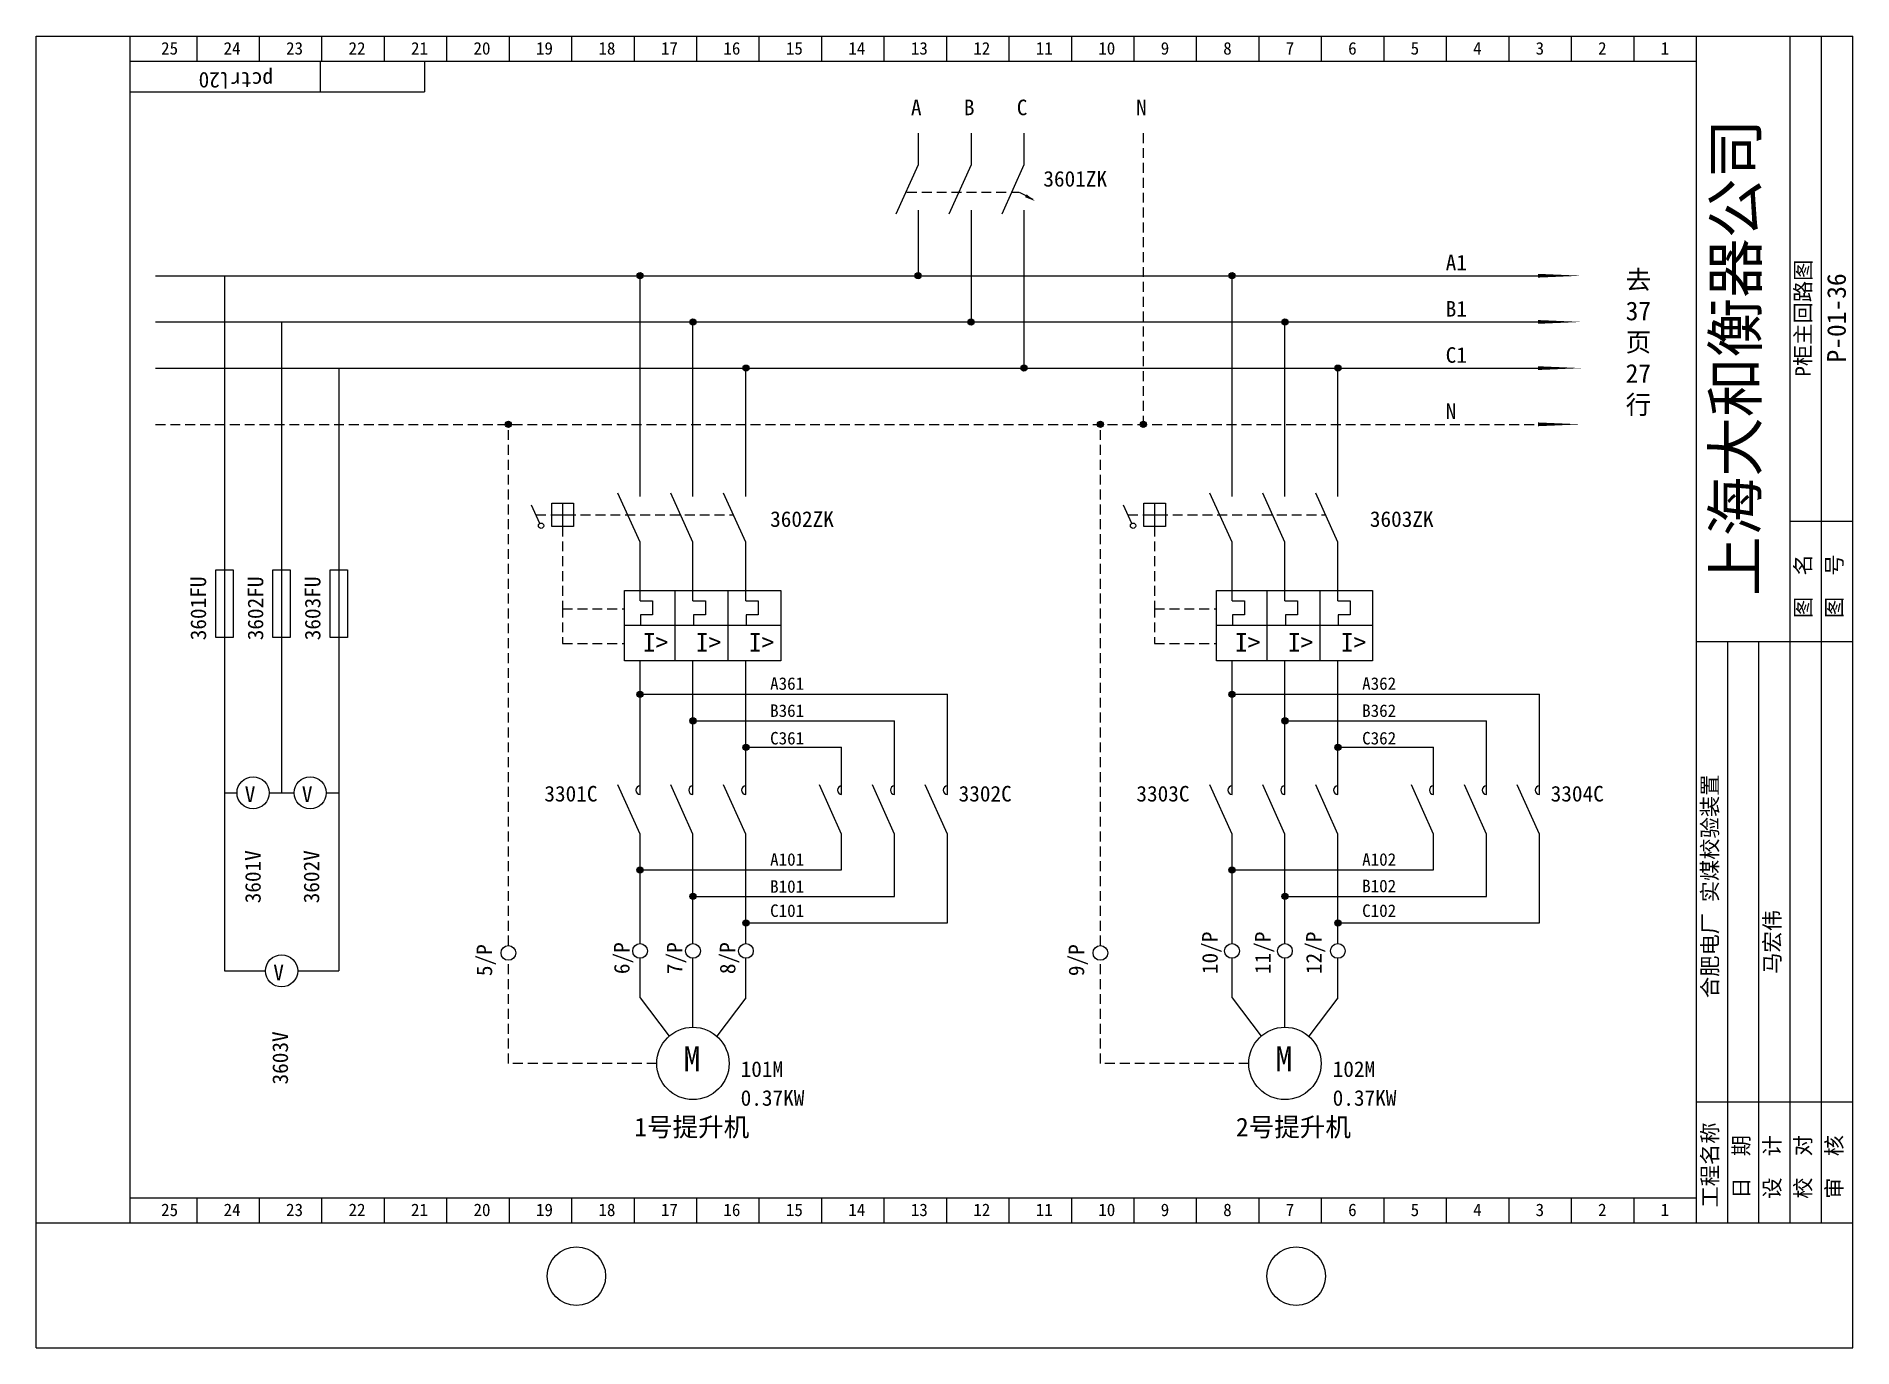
# Model space of a CAD drawing. Extents: x 372 to 663, y -20 to 190.
import ezdxf

# ---------------------------------------------------------------- set-up
doc = ezdxf.new("R2010")
doc.units = 0
doc.header["$LTSCALE"] = 0.5
doc.linetypes.add('DASHED2', pattern=[9.525, 6.35, -3.175])
doc.layers.get('0').update_dxf_attribs({"linetype": 'CONTINUOUS'})

msp = doc.modelspace()

# ---------------------------------------------------------------- hatches: boundary and pattern name
at = {"ltscale": 0.5}
for points in [[(469.25, 151.22, 1), (468.26, 151.22, 1)], [(513.76, 151.22, 1), (512.77, 151.22, 1)], [(564.01, 151.22, 1), (563.02, 151.22, 1)], [(477.72, 143.82, 1), (476.73, 143.82, 1)], [(522.23, 143.82, 1), (521.24, 143.82, 1)], [(572.48, 143.82, 1), (571.49, 143.82, 1)], [(486.19, 136.42, 1), (485.2, 136.42, 1)], [(530.7, 136.42, 1), (529.71, 136.42, 1)], [(580.95, 136.42, 1), (579.96, 136.42, 1)], [(448.19, 127.42, 1), (447.2, 127.42, 1)], [(542.95, 127.42, 1), (541.95, 127.42, 1)], [(549.81, 127.42, 1), (548.82, 127.42, 1)], [(469.25, 84.19, 1), (468.26, 84.19, 1)], [(564.01, 84.19, 1), (563.02, 84.19, 1)], [(477.72, 79.94, 1), (476.73, 79.94, 1)], [(572.48, 79.94, 1), (571.49, 79.94, 1)], [(486.19, 75.7, 1), (485.2, 75.7, 1)], [(580.95, 75.7, 1), (579.96, 75.7, 1)], [(469.25, 56.06, 1), (468.26, 56.06, 1)], [(564.01, 56.06, 1), (563.02, 56.06, 1)], [(477.72, 51.82, 1), (476.73, 51.82, 1)], [(572.48, 51.82, 1), (571.49, 51.82, 1)], [(486.19, 47.57, 1), (485.2, 47.57, 1)], [(580.95, 47.57, 1), (579.96, 47.57, 1)]]:
    msp.add_hatch(color=256, dxfattribs=at).paths.add_polyline_path(points)

# ---------------------------------------------------------------- linework, layer by layer
for p, q in [((372.13, -20.44), (372.13, 189.56)), ((372.13, 189.56), (662.85, 189.56)), ((387.13, -0.44), (387.13, 189.56)), ((387.13, 189.56), (637.85, 189.56)), ((397.85, 185.56), (397.85, 189.56)), ((407.85, 185.56), (407.85, 189.56)), ((417.85, 185.56), (417.85, 189.56)), ((427.85, 185.56), (427.85, 189.56)), ((437.85, 185.56), (437.85, 189.56)), ((447.85, 185.56), (447.85, 189.56)), ((457.85, 185.56), (457.85, 189.56)), ((467.85, 185.56), (467.85, 189.56)), ((477.85, 185.56), (477.85, 189.56)), ((487.85, 185.56), (487.85, 189.56)), ((497.85, 185.56), (497.85, 189.56)), ((507.85, 185.56), (507.85, 189.56)), ((517.85, 185.56), (517.85, 189.56)), ((527.85, 185.56), (527.85, 189.56)), ((537.85, 185.56), (537.85, 189.56)), ((547.85, 185.56), (547.85, 189.56)), ((557.85, 185.56), (557.85, 189.56)), ((567.85, 185.56), (567.85, 189.56)), ((577.85, 185.56), (577.85, 189.56)), ((587.85, 185.56), (587.85, 189.56)), ((597.85, 185.56), (597.85, 189.56)), ((607.85, 185.56), (607.85, 189.56)), ((617.85, 185.56), (617.85, 189.56)), ((627.85, 185.56), (627.85, 189.56)), ((637.85, -0.44), (637.85, 189.56)), ((652.85, -0.44), (652.85, 189.56)), ((657.85, -0.44), (657.85, 189.56)), ((662.85, -20.44), (662.85, 189.56)), ((387.13, 185.56), (637.85, 185.56)), ((417.58, 185.55), (417.58, 180.68)), ((434.27, 185.55), (434.27, 180.68)), ((387.13, 180.68), (434.27, 180.68)), ((513.27, 168.98), (509.71, 161.09)), ((521.74, 168.98), (518.18, 161.09)), ((530.21, 168.98), (526.65, 161.09)), ((468.76, 108.53), (465.2, 116.42)), ((477.23, 108.53), (473.67, 116.42)), ((485.7, 108.53), (482.14, 116.42)), ((563.51, 108.53), (559.96, 116.42)), ((571.98, 108.53), (568.43, 116.42)), ((580.45, 108.53), (576.9, 116.42)), ((452.72, 111.56), (451.4, 114.48)), ((547.47, 111.56), (546.16, 114.48)), ((652.85, 111.91), (662.85, 111.91)), ((637.85, 92.66), (662.85, 92.66)), ((642.85, -0.44), (642.85, 92.66)), ((647.85, -0.44), (647.85, 92.66)), ((468.76, 61.79), (465.2, 69.69)), ((477.23, 61.79), (473.67, 69.68)), ((485.7, 61.79), (482.14, 69.68)), ((501.03, 61.79), (497.47, 69.69)), ((509.5, 61.79), (505.94, 69.68)), ((517.97, 61.79), (514.41, 69.68)), ((563.51, 61.79), (559.96, 69.69)), ((571.98, 61.79), (568.43, 69.68)), ((580.45, 61.79), (576.9, 69.68)), ((595.78, 61.79), (592.22, 69.69)), ((604.25, 61.79), (600.7, 69.68)), ((612.72, 61.79), (609.17, 69.68)), ((637.85, 18.94), (662.85, 18.94)), ((387.13, 3.56), (637.85, 3.56)), ((397.85, -0.44), (397.85, 3.56)), ((407.85, -0.44), (407.85, 3.56)), ((417.85, -0.44), (417.85, 3.56)), ((427.85, -0.44), (427.85, 3.56)), ((437.85, -0.44), (437.85, 3.56)), ((447.85, -0.44), (447.85, 3.56)), ((457.85, -0.44), (457.85, 3.56)), ((467.85, -0.44), (467.85, 3.56)), ((477.85, -0.44), (477.85, 3.56)), ((487.85, -0.44), (487.85, 3.56)), ((497.85, -0.44), (497.85, 3.56)), ((507.85, -0.44), (507.85, 3.56)), ((517.85, -0.44), (517.85, 3.56)), ((527.85, -0.44), (527.85, 3.56)), ((537.85, -0.44), (537.85, 3.56)), ((547.85, -0.44), (547.85, 3.56)), ((557.85, -0.44), (557.85, 3.56)), ((567.85, -0.44), (567.85, 3.56)), ((577.85, -0.44), (577.85, 3.56)), ((587.85, -0.44), (587.85, 3.56)), ((597.85, -0.44), (597.85, 3.56)), ((607.85, -0.44), (607.85, 3.56)), ((617.85, -0.44), (617.85, 3.56)), ((627.85, -0.44), (627.85, 3.56)), ((372.13, -0.44), (662.85, -0.44)), ((372.13, -20.44), (662.85, -20.44))]:
    msp.add_line(p, q)
for p, q in [((513.27, 174.04), (513.27, 168.98)), ((521.74, 174.04), (521.74, 168.98)), ((530.21, 174.04), (530.21, 168.98)), ((529.42, 164.6), (531.61, 163.47)), ((513.27, 161.71), (513.27, 151.22)), ((521.74, 161.71), (521.74, 143.82)), ((530.21, 161.71), (530.21, 136.42)), ((391.2, 151.22), (612.49, 151.22)), ((468.76, 115.85), (468.76, 151.22)), ((563.51, 115.85), (563.51, 151.22)), ((391.2, 143.82), (612.49, 143.82)), ((477.23, 115.85), (477.23, 143.82)), ((571.98, 115.85), (571.98, 143.82)), ((391.2, 136.42), (612.49, 136.42)), ((485.7, 115.85), (485.7, 136.42)), ((580.45, 115.85), (580.45, 136.42)), ((456.37, 114.77), (456.37, 111.06)), ((551.12, 114.77), (551.12, 111.06)), ((454.62, 112.91), (458.12, 112.91)), ((549.37, 112.91), (552.87, 112.91)), ((468.76, 99.18), (468.76, 108.53)), ((477.23, 99.18), (477.23, 108.53)), ((485.7, 99.18), (485.7, 108.53)), ((563.51, 99.18), (563.51, 108.53)), ((571.98, 99.18), (571.98, 108.53)), ((580.45, 99.18), (580.45, 108.53)), ((466.28, 100.81), (491.27, 100.81)), ((466.28, 89.56), (466.28, 100.81)), ((468.76, 99.18), (470.74, 99.18)), ((470.74, 99.18), (470.74, 96.9)), ((474.33, 100.81), (474.33, 89.56)), ((477.23, 99.18), (479.21, 99.18)), ((479.21, 99.18), (479.21, 96.9)), ((482.8, 100.81), (482.8, 89.56)), ((485.7, 99.18), (487.68, 99.18)), ((487.68, 99.18), (487.68, 96.9)), ((491.27, 100.81), (491.27, 89.56)), ((561.04, 100.81), (586.02, 100.81)), ((561.04, 89.56), (561.04, 100.81)), ((563.51, 99.18), (565.5, 99.18)), ((565.5, 99.18), (565.5, 96.9)), ((569.08, 100.81), (569.08, 89.56)), ((571.98, 99.18), (573.97, 99.18)), ((573.97, 99.18), (573.97, 96.9)), ((577.55, 100.81), (577.55, 89.56)), ((580.45, 99.18), (582.44, 99.18)), ((582.44, 99.18), (582.44, 96.9)), ((586.02, 100.81), (586.02, 89.56)), ((470.74, 96.9), (468.82, 96.9)), ((468.82, 96.9), (468.82, 95.26)), ((477.29, 96.9), (477.29, 95.26)), ((479.21, 96.9), (477.29, 96.9)), ((485.76, 96.9), (485.76, 95.26)), ((487.68, 96.9), (485.76, 96.9)), ((565.5, 96.9), (563.58, 96.9)), ((563.58, 96.9), (563.58, 95.26)), ((572.05, 96.9), (572.05, 95.26)), ((573.97, 96.9), (572.05, 96.9)), ((582.44, 96.9), (580.52, 96.9)), ((580.52, 96.9), (580.52, 95.26)), ((466.28, 95.26), (491.27, 95.26)), ((561.04, 95.26), (586.02, 95.26)), ((491.27, 89.56), (466.28, 89.56)), ((468.76, 68.15), (468.76, 89.56)), ((477.23, 68.15), (477.23, 89.56)), ((485.7, 68.15), (485.7, 89.56)), ((586.02, 89.56), (561.04, 89.56)), ((563.51, 68.15), (563.51, 89.56)), ((571.98, 68.15), (571.98, 89.56)), ((580.45, 68.15), (580.45, 89.56)), ((517.97, 68.15), (517.97, 84.19)), ((612.72, 68.15), (612.72, 84.19)), ((509.5, 68.15), (509.5, 79.94)), ((604.25, 68.15), (604.25, 79.94)), ((501.03, 68.15), (501.03, 75.7)), ((595.78, 68.15), (595.78, 75.7)), ((468.76, 44.27), (468.76, 61.79)), ((477.23, 44.27), (477.23, 61.79)), ((485.7, 44.27), (485.7, 61.79)), ((501.03, 56.06), (501.03, 61.79)), ((509.5, 51.82), (509.5, 61.79)), ((517.97, 47.57), (517.97, 61.79)), ((563.51, 44.27), (563.51, 61.79)), ((571.98, 44.27), (571.98, 61.79)), ((580.45, 44.27), (580.45, 61.79)), ((595.78, 56.06), (595.78, 61.79)), ((604.25, 51.82), (604.25, 61.79)), ((612.72, 47.57), (612.72, 61.79)), ((468.76, 35.56), (468.76, 41.91)), ((477.23, 30.87), (477.23, 41.91)), ((485.7, 35.56), (485.7, 41.91)), ((563.51, 35.56), (563.51, 41.91)), ((571.98, 30.87), (571.98, 41.91)), ((580.45, 35.56), (580.45, 41.91))]:
    msp.add_line(p, q, dxfattribs=at)
at = {"linetype": 'DASHED2', "ltscale": 0.5}
for p, q in [((549.31, 174.04), (549.31, 127.42)), ((511.48, 164.6), (529.4, 164.6)), ((391.2, 127.42), (612.49, 127.42)), ((447.69, 43.95), (447.69, 127.42)), ((542.45, 43.95), (542.45, 127.42)), ((452.11, 112.91), (483.72, 112.91)), ((456.37, 111.06), (456.37, 98.09)), ((546.87, 112.91), (578.48, 112.91)), ((551.12, 111.06), (551.12, 98.09)), ((456.37, 98.09), (456.37, 92.32)), ((456.37, 97.87), (466.28, 97.87)), ((551.12, 98.09), (551.12, 92.32)), ((551.12, 97.87), (561.04, 97.87)), ((456.37, 92.32), (466.28, 92.32)), ((551.12, 92.32), (561.04, 92.32)), ((447.69, 25.08), (447.69, 41.59)), ((542.45, 25.08), (542.45, 41.59)), ((471.43, 25.08), (447.69, 25.08)), ((566.19, 25.08), (542.45, 25.08))]:
    msp.add_line(p, q, dxfattribs=at)
at = {"linetype": 'CONTINUOUS', "ltscale": 0.5}
for p, q in [((402.24, 151.22), (402.24, 71.63)), ((411.39, 143.82), (411.39, 68.41)), ((420.54, 136.42), (420.54, 71.63)), ((468.76, 84.19), (517.97, 84.19)), ((563.51, 84.19), (612.72, 84.19)), ((477.23, 79.94), (509.5, 79.94)), ((571.98, 79.94), (604.25, 79.94)), ((402.24, 76.86), (402.24, 39.89)), ((420.54, 76.86), (420.54, 39.89)), ((485.7, 75.7), (501.03, 75.7)), ((580.45, 75.7), (595.78, 75.7)), ((402.24, 68.41), (404.25, 68.41)), ((409.38, 68.41), (411.39, 68.41)), ((411.39, 68.41), (413.4, 68.41)), ((418.53, 68.41), (420.54, 68.41)), ((468.76, 56.06), (501.03, 56.06)), ((563.51, 56.06), (595.78, 56.06)), ((563.51, 56.06), (595.78, 56.06)), ((477.23, 51.82), (509.5, 51.82)), ((571.98, 51.82), (604.25, 51.82)), ((485.7, 47.57), (517.97, 47.57)), ((580.45, 47.57), (612.72, 47.57)), ((402.24, 39.89), (408.82, 39.89)), ((413.96, 39.89), (420.54, 39.89)), ((468.76, 35.56), (473.4, 29.43)), ((485.7, 35.56), (481.05, 29.43)), ((563.51, 35.56), (568.16, 29.43)), ((580.45, 35.56), (575.81, 29.43))]:
    msp.add_line(p, q, dxfattribs=at)
at = {"ltscale": 0.5}
for points in [[(530.5, 164.03, 0.519, 0, 0), (531.99, 163.17, 0, 0, 0)], [(612.49, 151.22, 0.6, 0, 0), (619.49, 151.22, 0, 0, 0)], [(612.49, 143.82, 0.6, 0, 0), (619.49, 143.82, 0, 0, 0)], [(612.49, 136.42, 0.6, 0, 0), (619.49, 136.42, 0, 0, 0)], [(612.49, 127.42, 0.6, 0, 0), (619.49, 127.42, 0, 0, 0)]]:
    msp.add_lwpolyline(points, format="xyseb", dxfattribs=at)
for points in [[(454.62, 114.77), (458.12, 114.77), (458.12, 111.06), (454.62, 111.06)], [(549.37, 114.77), (552.87, 114.77), (552.87, 111.06), (549.37, 111.06)]]:
    msp.add_lwpolyline(points, close=True)
at = {"linetype": 'CONTINUOUS'}
for points in [[(400.85, 104.14), (403.64, 104.14), (403.64, 93.29), (400.85, 93.29)], [(410, 104.14), (412.78, 104.14), (412.78, 93.29), (410, 93.29)], [(419.14, 104.14), (421.93, 104.14), (421.93, 93.29), (419.14, 93.29)]]:
    msp.add_lwpolyline(points, close=True, dxfattribs=at)
at = {"ltscale": 0.5}
for centre, radius in [((468.76, 151.22), 0.495), ((513.27, 151.22), 0.495), ((563.51, 151.22), 0.495), ((477.23, 143.82), 0.495), ((521.74, 143.82), 0.495), ((571.98, 143.82), 0.495), ((485.7, 136.42), 0.495), ((530.21, 136.42), 0.495), ((580.45, 136.42), 0.495), ((447.69, 127.42), 0.495), ((542.45, 127.42), 0.495), ((549.31, 127.42), 0.495), ((452.92, 111.19), 0.424), ((547.67, 111.19), 0.424), ((468.76, 84.19), 0.495), ((563.51, 84.19), 0.495), ((477.23, 79.94), 0.495), ((571.98, 79.94), 0.495), ((485.7, 75.7), 0.495), ((580.45, 75.7), 0.495), ((468.76, 56.06), 0.495), ((563.51, 56.06), 0.495), ((477.23, 51.82), 0.495), ((571.98, 51.82), 0.495), ((485.7, 47.57), 0.495), ((580.45, 47.57), 0.495)]:
    msp.add_circle(centre, radius, dxfattribs=at)
at = {"linetype": 'CONTINUOUS', "ltscale": 0.5}
for centre, radius in [((406.82, 68.41), 2.57), ((415.96, 68.41), 2.57), ((447.69, 42.77), 1.18), ((468.76, 43.09), 1.18), ((477.23, 43.09), 1.18), ((485.7, 43.09), 1.18), ((542.45, 42.77), 1.18), ((563.51, 43.09), 1.18), ((571.98, 43.09), 1.18), ((580.45, 43.09), 1.18), ((411.39, 39.89), 2.57), ((477.23, 25.08), 5.79), ((571.98, 25.08), 5.79)]:
    msp.add_circle(centre, radius, dxfattribs=at)
for centre in [(458.57, -8.98), (573.77, -8.98)]:
    msp.add_circle(centre, 4.68)
for centre in [(468.76, 68.83), (477.23, 68.83), (485.7, 68.83), (501.03, 68.83), (509.5, 68.83), (517.97, 68.83), (563.51, 68.83), (571.98, 68.83), (580.45, 68.83), (595.78, 68.83), (604.25, 68.83), (612.72, 68.83)]:
    msp.add_arc(centre, 0.676, 90, 270, dxfattribs=at)

# ---------------------------------------------------------------- texts
at = {"width": 13.8727, "attachment_point": 1}
for s, insert, char_height in [('25', (392.1, 188.63), 2), ('24', (402.1, 188.63), 2), ('23', (412.1, 188.63), 2), ('22', (422.1, 188.63), 2), ('21', (432.1, 188.63), 2), ('20', (442.1, 188.63), 2), ('19', (452.1, 188.63), 2), ('18', (462.1, 188.63), 2), ('17', (472.1, 188.63), 2), ('16', (482.1, 188.63), 2), ('15', (492.1, 188.63), 2), ('14', (502.1, 188.63), 2), ('13', (512.1, 188.63), 2), ('12', (522.1, 188.63), 2), ('11', (532.1, 188.63), 2), ('10', (542.1, 188.63), 2), ('9', (552.1, 188.63), 2), ('8', (562.1, 188.63), 2), ('7', (572.1, 188.63), 2), ('6', (582.1, 188.63), 2), ('5', (592.1, 188.63), 2), ('4', (602.1, 188.63), 2), ('3', (612.1, 188.63), 2), ('2', (622.1, 188.63), 2), ('1', (632.1, 188.63), 2), ('A', (512.12, 179.42), 2.5), ('B', (520.59, 179.42), 2.5), ('C', (529.06, 179.42), 2.5), ('N', (548.17, 179.42), 2.5), ('3601ZK', (533.31, 167.99), 2.5), ('A1', (597.71, 154.58), 2.5), ('B1', (597.71, 147.17), 2.5), ('C1', (597.71, 139.77), 2.5), ('N', (597.71, 130.78), 2.5), ('3602ZK', (489.58, 113.5), 2.5), ('3603ZK', (585.57, 113.5), 2.5), ('A361', (489.58, 86.91), 2), ('A362', (584.34, 86.91), 2), ('B361', (489.58, 82.57), 2), ('B362', (584.34, 82.57), 2), ('C361', (489.58, 78.16), 2), ('C362', (584.34, 78.16), 2), ('3301C', (453.44, 69.52), 2.5), ('3302C', (519.75, 69.52), 2.5), ('3303C', (548.2, 69.52), 2.5), ('3304C', (614.51, 69.52), 2.5), ('A101', (489.58, 58.74), 2), ('A102', (584.34, 58.74), 2), ('B101', (489.58, 54.41), 2), ('B102', (584.34, 54.5), 2), ('C101', (489.58, 50.54), 2), ('C102', (584.34, 50.54), 2), ('101M', (484.86, 25.42), 2.5), ('102M', (579.62, 25.42), 2.5), ('0.37KW', (484.86, 20.8), 2.5), ('0.37KW', (579.62, 20.8), 2.5), ('25', (392.1, 2.63), 2), ('24', (402.1, 2.63), 2), ('23', (412.1, 2.63), 2), ('22', (422.1, 2.63), 2), ('21', (432.1, 2.63), 2), ('20', (442.1, 2.63), 2), ('19', (452.1, 2.63), 2), ('18', (462.1, 2.63), 2), ('17', (472.1, 2.63), 2), ('16', (482.1, 2.63), 2), ('15', (492.1, 2.63), 2), ('14', (502.1, 2.63), 2), ('13', (512.1, 2.63), 2), ('12', (522.1, 2.63), 2), ('11', (532.1, 2.63), 2), ('10', (542.1, 2.63), 2), ('9', (552.1, 2.63), 2), ('8', (562.1, 2.63), 2), ('7', (572.1, 2.63), 2), ('6', (582.1, 2.63), 2), ('5', (592.1, 2.63), 2), ('4', (602.1, 2.63), 2), ('3', (612.1, 2.63), 2), ('2', (622.1, 2.63), 2), ('1', (632.1, 2.63), 2)]:
    msp.add_mtext(s, dxfattribs=dict(at, insert=insert, char_height=char_height))
at = {"linetype": 'DASHED2', "ltscale": 0.5, "insert": (410.01, 181.3), "char_height": 2.5, "width": 3.1573, "attachment_point": 1, "rotation": 180}
msp.add_mtext('pctrl20', dxfattribs=at)
at = {"attachment_point": 1, "rotation": 90}
for s, insert, char_height, width in [('\\f宋体|b0|i0|c134|p2;上海大和衡器公司', (640.56, 99.93), 7, 127.4816), ('\\f宋体|b0|i0|c134|p2;P柜主回路图', (653.65, 135.05), 2.5, 20.5327), ('P-01-36', (658.76, 137.32), 3, 13.8727), ('\\f宋体|b0|i0|c134|p2;图  名', (653.65, 96.4), 2.5, 20.5327), ('\\f宋体|b0|i0|c134|p2;图  号', (658.65, 96.4), 2.5, 20.5327), ('3601FU', (396.8, 92.84), 2.5, 13.8727), ('3602FU', (405.95, 92.84), 2.5, 13.8727), ('3603FU', (415.1, 92.84), 2.5, 13.8727), ('\\f宋体|b0|i0|c134|p2;合肥电厂 实煤校验装置', (638.75, 35.54), 2.5, 44.7874), ('3601V', (405.54, 50.72), 2.5, 13.8727), ('3602V', (414.91, 50.72), 2.5, 13.8727), ('\\f宋体|b0|i0|c134|p2;马宏伟', (648.71, 39.43), 2.5, 20.5327), ('5/P', (442.59, 39.06), 2.5, 13.8727), ('6/P', (464.58, 39.38), 2.5, 13.8727), ('7/P', (473.05, 39.38), 2.5, 13.8727), ('8/P', (481.52, 39.38), 2.5, 13.8727), ('9/P', (537.35, 39.06), 2.5, 13.8727), ('10/P', (558.72, 39.38), 2.5, 13.8727), ('11/P', (567.19, 39.38), 2.5, 13.8727), ('12/P', (575.36, 39.38), 2.5, 13.8727), ('3603V', (409.91, 21.71), 2.5, 13.8727), ('\\f宋体|b0|i0|c134|p2;工程名称', (638.75, 1.99), 2.5, 20.5327), ('\\f宋体|b0|i0|c134|p2;日  期', (643.75, 3.4), 2.5, 20.5327), ('\\f宋体|b0|i0|c134|p2;设  计', (648.71, 3.4), 2.5, 20.5327), ('\\f宋体|b0|i0|c134|p2;校  对', (653.65, 3.4), 2.5, 20.5327), ('\\f宋体|b0|i0|c134|p2;审  核', (658.65, 3.4), 2.5, 20.5327)]:
    msp.add_mtext(s, dxfattribs=dict(at, insert=insert, char_height=char_height, width=width))
at = {"ltscale": 0.5, "char_height": 3, "attachment_point": 1}
for s, insert, width in [('\\f宋体|b0|i0|c134|p2;去\\P37页\\P27\\P行', (626.51, 152.08), 1.6069), ('I>', (469.22, 94), 6.5969), ('I>', (477.69, 94), 6.5969), ('I>', (486.16, 94), 6.5969), ('I>', (563.98, 94), 6.5969), ('I>', (572.45, 94), 6.5969), ('I>', (580.92, 94), 6.5969), ('\\f宋体|b0|i0|c134|p2;1号提升机', (467.83, 16.39), 32.4644), ('\\f宋体|b0|i0|c134|p2;2号提升机', (564.14, 16.39), 32.4644)]:
    msp.add_mtext(s, dxfattribs=dict(at, insert=insert, width=width))
at = {"linetype": 'CONTINUOUS', "ltscale": 0.5, "attachment_point": 1}
for s, insert, char_height, width in [('V', (405.49, 69.43), 2.5, 2.8608), ('V', (414.63, 69.43), 2.5, 2.8608), ('V', (410.06, 40.9), 2.5, 2.8608), ('M', (475.71, 27.83), 4, 6.8806), ('M', (570.46, 27.83), 4, 6.8806)]:
    msp.add_mtext(s, dxfattribs=dict(at, insert=insert, char_height=char_height, width=width))

doc.saveas('drawing.dxf')
